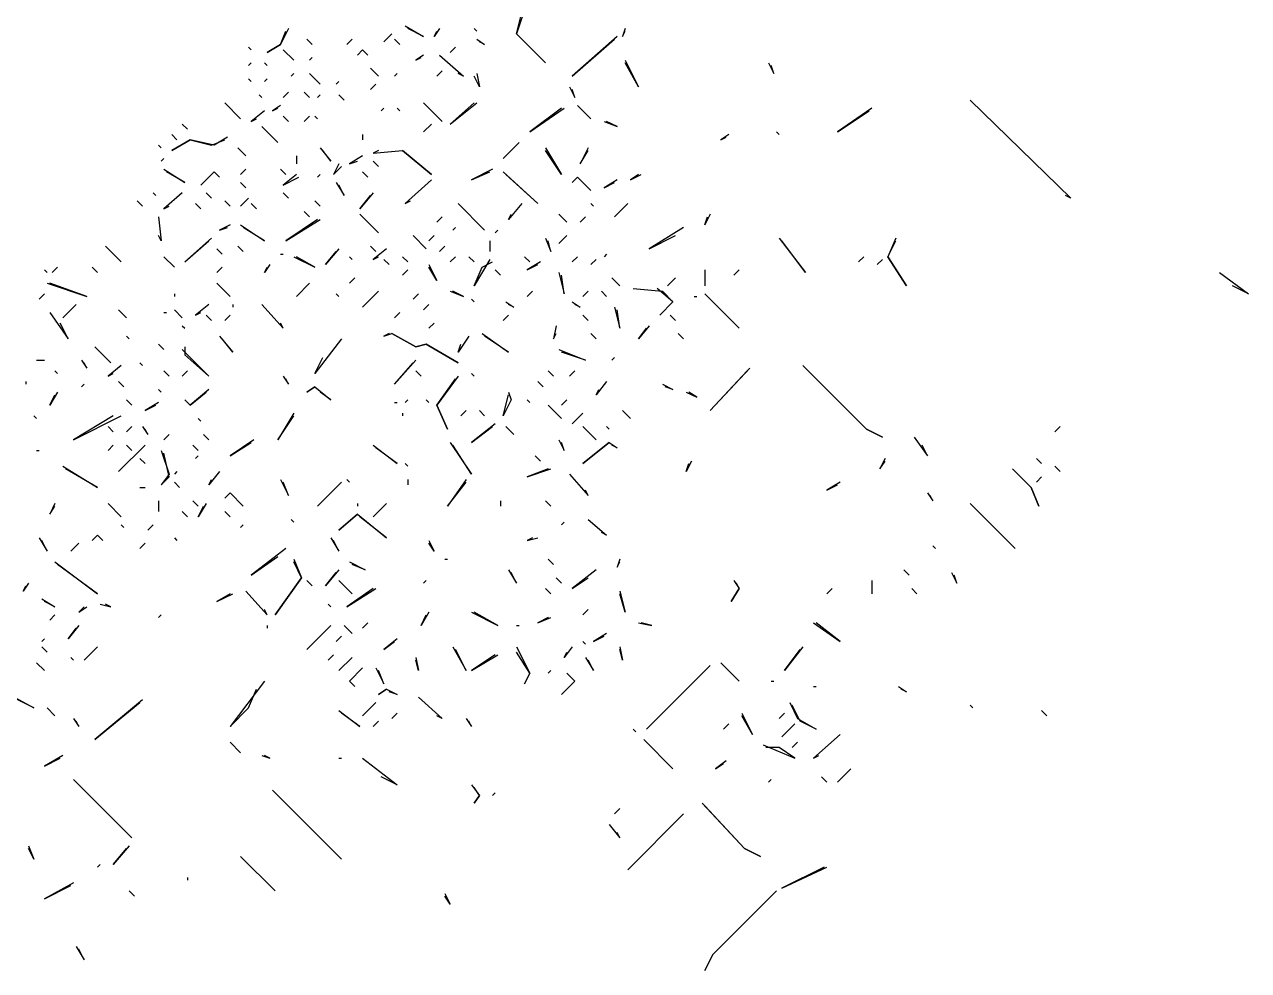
# Model space of a CAD drawing. Extents: x 1 to 2775, y -31 to 2075.
# Drawn here: x 2520.8 to 2597.7, y 1403.8 to 1463.2 of the extents above; entities that cross this region are included whole.
import ezdxf

# ---------------------------------------------------------------- set-up
doc = ezdxf.new("R2010")
doc.units = 0
doc.layers.add('LINEWORK', color=4, linetype='CONTINUOUS')

msp = doc.modelspace()

# ---------------------------------------------------------------- linework, layer by layer
at = {"layer": 'LINEWORK'}
for points in [[(2552.1667, 1464.1667), (2551.6667, 1462.6667), (2553.5, 1460.8333), (2551.6667, 1462.6667), (2552, 1464)], [(2537.3333, 1463), (2536.8333, 1462), (2536, 1461.5), (2536.8333, 1462), (2537.1667, 1462.8333)], [(2544.6667, 1463.1667), (2545.8333, 1462.5), (2544.8333, 1463)], [(2546.8333, 1463), (2546.5, 1462.5), (2546.6667, 1462.8333)], [(2549, 1463), (2549.1667, 1462.8333)], [(2558.5, 1463), (2558.3333, 1462.5), (2558.5, 1462.8333)], [(2538.5, 1462.3333), (2538.8333, 1462)], [(2541.3333, 1462.3333), (2541, 1462)], [(2543.8333, 1462.6667), (2543.3333, 1462.1667)], [(2544, 1462.3333), (2544.3333, 1462)], [(2549.1667, 1462.3333), (2549.6667, 1462), (2549.3333, 1462.1667)], [(2558, 1462.5), (2555.1667, 1460), (2557.8333, 1462.3333)], [(2534.8333, 1461.8333), (2535, 1461.6667)], [(2537, 1461.6667), (2537.6667, 1461)], [(2542, 1461.6667), (2541.6667, 1461.3333), (2542, 1461.6667), (2542.3333, 1461.3333)], [(2547.8333, 1461.8333), (2547.5, 1461.5)], [(2535, 1460.8333), (2534.8333, 1460.6667)], [(2535.8333, 1460.8333), (2536, 1460.6667)], [(2538.8333, 1461.1667), (2538.6667, 1461)], [(2545.8333, 1461.3333), (2545.3333, 1461), (2545.6667, 1461.1667)], [(2546.8333, 1461.3333), (2548.3333, 1460), (2548, 1460.1667)], [(2558.5, 1461), (2559.3333, 1459.3333), (2558.5, 1460.8333)], [(2567.5, 1460.8333), (2567.8333, 1460.1667), (2567.6667, 1460.6667)], [(2537.6667, 1460.1667), (2537.5, 1460)], [(2538.6667, 1460.1667), (2539.3333, 1459.5)], [(2542.5, 1460.5), (2543, 1460)], [(2544.1667, 1460.1667), (2544, 1460)], [(2547, 1460.3333), (2546.6667, 1460)], [(2549.1667, 1460.1667), (2549.3333, 1459.3333), (2549, 1460)], [(2534.8333, 1459.8333), (2535, 1459.6667)], [(2536, 1459.8333), (2535.8333, 1459.6667)], [(2540.5, 1459.6667), (2540.3333, 1459.5)], [(2542.8333, 1459.5), (2542.5, 1459.1667)], [(2555, 1459.3333), (2555.3333, 1458.6667), (2555.1667, 1459.1667)], [(2535.5, 1458.8333), (2535.6667, 1458.6667)], [(2537.3333, 1459), (2537, 1458.6667)], [(2538.3333, 1459), (2538.6667, 1458.6667)], [(2539.3333, 1458.8333), (2539.1667, 1458.6667)], [(2540.5, 1458.8333), (2540.8333, 1458.5)], [(2580.1667, 1458.5), (2586.5, 1452.3333), (2586.1667, 1452.5)], [(2533.3333, 1458.3333), (2534.3333, 1457.3333)], [(2535.8333, 1457.8333), (2535, 1457.1667), (2535.3333, 1457.3333)], [(2536.8333, 1458.1667), (2536.3333, 1457.8333), (2536.6667, 1458)], [(2543.3333, 1458), (2543.1667, 1457.8333)], [(2544.1667, 1458), (2544.3333, 1457.8333)], [(2545.8333, 1458.3333), (2547, 1457.1667)], [(2549, 1458.3333), (2547.5, 1457), (2549.1667, 1458.3333)], [(2554.5, 1458), (2552.5, 1456.5), (2554.6667, 1458)], [(2555.5, 1458.1667), (2556.3333, 1457.3333)], [(2574, 1458), (2571.8333, 1456.5), (2573.8333, 1457.8333)], [(2530.6667, 1457), (2531, 1456.6667)], [(2535.6667, 1456.8333), (2536.6667, 1455.8333)], [(2537, 1457.5), (2537.3333, 1457.1667)], [(2538.6667, 1457.5), (2538.3333, 1457.1667)], [(2539, 1457.5), (2539.1667, 1457.3333)], [(2546.3333, 1457), (2545.8333, 1456.5)], [(2557.1667, 1457.1667), (2558, 1456.8333), (2557.3333, 1457.1667)], [(2530, 1456.3333), (2530.3333, 1456)], [(2533.5, 1456.1667), (2532.6667, 1455.6667), (2531.1667, 1456), (2530, 1455.3333), (2531.1667, 1456), (2532.5, 1455.6667), (2533.3333, 1456)], [(2542, 1456.3333), (2542, 1456)], [(2565, 1456.3333), (2564.5, 1456), (2564.8333, 1456.1667)], [(2568, 1456.5), (2568.1667, 1456.3333)], [(2529.1667, 1455.6667), (2529.3333, 1455.5)], [(2534.1667, 1455.5), (2534.6667, 1455)], [(2539.3333, 1455.5), (2540, 1454.6667), (2539.5, 1455.3333)], [(2543, 1455.3333), (2542.6667, 1455.1667), (2544.5, 1455.3333), (2546.3333, 1453.8333), (2544.5, 1455.3333)], [(2551.8333, 1455.8333), (2550.8333, 1454.8333)], [(2553.5, 1455.5), (2554.5, 1453.8333), (2553.5, 1455.3333)], [(2556.1667, 1455.5), (2555.6667, 1454.5), (2556.1667, 1455.3333)], [(2529.5, 1454.8333), (2529.3333, 1454.6667)], [(2537.8333, 1455), (2537.8333, 1454.5)], [(2540.5, 1454.5), (2540.1667, 1453.8333), (2540.6667, 1454.3333)], [(2542, 1455), (2541.1667, 1454.5), (2541.6667, 1454.6667)], [(2542.6667, 1454.6667), (2543, 1454.3333)], [(2529.5, 1454.1667), (2530.8333, 1453.3333), (2529.6667, 1454)], [(2532.6667, 1454), (2531.8333, 1453.1667), (2532.6667, 1454), (2533, 1453.6667)], [(2534.6667, 1454.1667), (2534.3333, 1453.8333)], [(2536.8333, 1454.1667), (2537.1667, 1453.8333)], [(2537.8333, 1453.8333), (2537, 1453.1667), (2538, 1453.6667)], [(2539.3333, 1453.8333), (2539.1667, 1453.6667)], [(2542, 1454), (2542.3333, 1453.6667)], [(2550.1667, 1454.1667), (2548.8333, 1453.5), (2550, 1454)], [(2550.8333, 1454), (2553, 1452), (2551, 1453.8333)], [(2559.3333, 1453.8333), (2558.8333, 1453.5), (2559.5, 1453.8333)], [(2534.3333, 1453.3333), (2534.6667, 1453)], [(2540.3333, 1453.3333), (2540.8333, 1452.5), (2540.5, 1453.1667)], [(2546.3333, 1453.5), (2544.6667, 1452), (2545, 1452.1667)], [(2555.5, 1453.6667), (2555.1667, 1453.3333), (2555.5, 1453.6667), (2556.3333, 1452.8333)], [(2558, 1453.5), (2557.1667, 1453), (2557.8333, 1453.3333)], [(2528.8333, 1452.6667), (2529, 1452.5)], [(2530.6667, 1452.6667), (2529.5, 1451.6667), (2529.8333, 1451.8333)], [(2532.1667, 1452.6667), (2532.5, 1452.3333)], [(2534.8333, 1452.3333), (2534.3333, 1451.8333)], [(2537, 1452.6667), (2537.3333, 1452.3333)], [(2542.6667, 1452.6667), (2541.8333, 1451.6667), (2542.5, 1452.5)], [(2527.8333, 1452.1667), (2528.1667, 1451.8333)], [(2531.5, 1452), (2531.8333, 1451.6667)], [(2533.3333, 1452.1667), (2533.6667, 1451.8333)], [(2535, 1452), (2535.3333, 1451.6667)], [(2538.3333, 1451.5), (2538.6667, 1451.1667)], [(2539, 1452.1667), (2539.3333, 1451.8333)], [(2548, 1452), (2549.6667, 1450.3333)], [(2552, 1452), (2551.1667, 1451), (2551.3333, 1451.3333)], [(2556.3333, 1452), (2556.5, 1451.8333)], [(2558.6667, 1452), (2557.8333, 1451.1667)], [(2529.1667, 1451.1667), (2529.3333, 1449.6667), (2529.1667, 1450)], [(2533.6667, 1450.6667), (2533, 1450.3333), (2533.5, 1450.5)], [(2534.3333, 1450.6667), (2535.8333, 1449.6667), (2534.5, 1450.5)], [(2539.1667, 1451), (2537.1667, 1449.6667), (2539.3333, 1451)], [(2541.8333, 1451.3333), (2543, 1450.1667)], [(2547, 1451.1667), (2546.6667, 1450.8333)], [(2554.3333, 1451.3333), (2554.8333, 1450.8333)], [(2556, 1451.1667), (2555.6667, 1450.8333)], [(2563.8333, 1451.3333), (2563.5, 1450.6667), (2563.6667, 1451.1667)], [(2545.1667, 1450), (2546, 1449.1667)], [(2546.5, 1450), (2546.1667, 1449.6667)], [(2547.8333, 1450.5), (2547.6667, 1450.3333)], [(2550.5, 1450.3333), (2550.3333, 1450.1667)], [(2554.8333, 1450), (2554.3333, 1449.5)], [(2562.1667, 1450.5), (2560, 1449.1667), (2561.6667, 1450)], [(2525.8333, 1449.3333), (2526.8333, 1448.3333)], [(2532.5, 1449.8333), (2530.8333, 1448.3333), (2532.3333, 1449.6667)], [(2532.8333, 1449.1667), (2533.1667, 1448.8333)], [(2534.1667, 1449.3333), (2534.5, 1449)], [(2540.5, 1449.1667), (2539.6667, 1448.1667), (2540.3333, 1449)], [(2542.5, 1449.3333), (2542.8333, 1449)], [(2543.5, 1449.1667), (2542.6667, 1448.5), (2543, 1448.6667)], [(2547.1667, 1449.3333), (2546.8333, 1449)], [(2550, 1449.6667), (2550, 1449)], [(2553.5, 1449.8333), (2553.8333, 1449), (2553.6667, 1449.6667)], [(2568.1667, 1449.8333), (2569.8333, 1447.6667), (2568.3333, 1449.6667)], [(2575.5, 1449.8333), (2575, 1448.6667), (2576.1667, 1446.8333), (2575, 1448.6667), (2575.5, 1449.6667)], [(2529.5, 1448.6667), (2530.1667, 1448)], [(2536.8333, 1448.8333), (2537, 1448.8333)], [(2537.6667, 1448.6667), (2539, 1448), (2537.8333, 1448.6667)], [(2541.1667, 1448.6667), (2541.3333, 1448.5)], [(2543.3333, 1448.5), (2543.6667, 1448.1667)], [(2544.5, 1448.6667), (2544.8333, 1448.3333)], [(2547.8333, 1448.6667), (2547.5, 1448.3333)], [(2548.6667, 1448.6667), (2549, 1448.3333)], [(2550, 1448.5), (2549, 1446.8333), (2549.5, 1448), (2550.1667, 1448.3333)], [(2552.1667, 1448.6667), (2552.5, 1448.3333)], [(2555.5, 1448.6667), (2555.1667, 1448.3333)], [(2556.6667, 1448.5), (2556.3333, 1448.1667)], [(2557.3333, 1448.8333), (2557.1667, 1448.6667)], [(2573.5, 1448.6667), (2573.1667, 1448.3333)], [(2574.6667, 1448.5), (2574.3333, 1448.1667)], [(2522, 1447.8333), (2522.1667, 1447.6667)], [(2522.8333, 1448), (2522.5, 1447.6667)], [(2525, 1448), (2525.3333, 1447.6667)], [(2533.1667, 1448), (2532.8333, 1447.6667)], [(2536.1667, 1448.1667), (2535.8333, 1447.6667), (2536, 1448)], [(2544.8333, 1447.8333), (2544.5, 1447.5)], [(2546.1667, 1448.1667), (2546.6667, 1447.1667), (2546.1667, 1448)], [(2550.3333, 1447.8333), (2550.6667, 1447.5)], [(2553.1667, 1448.3333), (2552.3333, 1447.8333), (2553, 1448.1667)], [(2554.3333, 1447.6667), (2554.6667, 1446.3333), (2554.5, 1447.5)], [(2563.5, 1447.8333), (2563.5, 1446.8333)], [(2565.6667, 1447.8333), (2565.3333, 1447.5)], [(2595.8333, 1447.6667), (2597.6667, 1446.3333), (2596.6667, 1446.8333)], [(2522.1667, 1447), (2524.6667, 1446.1667), (2522.3333, 1447)], [(2532.8333, 1447), (2533.6667, 1446.1667)], [(2538.6667, 1447), (2537.8333, 1446.1667)], [(2541.5, 1447.3333), (2541.1667, 1447)], [(2557.6667, 1447.3333), (2558.1667, 1446.8333)], [(2561.6667, 1447.3333), (2561.1667, 1446.8333)], [(2522, 1446.3333), (2521.6667, 1446)], [(2530.1667, 1446.3333), (2530.1667, 1446.1667)], [(2540.3333, 1446.3333), (2540.5, 1446.1667)], [(2543, 1446.5), (2542, 1445.5)], [(2545.5, 1446.3333), (2545.1667, 1446)], [(2547.5, 1446.5), (2548.3333, 1446.1667), (2547.6667, 1446.5)], [(2552.6667, 1446.5), (2552.3333, 1446.1667)], [(2556.1667, 1446.5), (2555.8333, 1446.1667)], [(2557, 1446.5), (2557.3333, 1446.1667)], [(2559, 1446.6667), (2560.8333, 1446.5), (2561.5, 1445.8333), (2560.6667, 1445), (2561.5, 1445.8333), (2560.5, 1446.6667)], [(2562.8333, 1446.1667), (2563, 1446.1667)], [(2563.5, 1446.3333), (2565.6667, 1444.1667)], [(2524, 1445.6667), (2523.1667, 1444.8333)], [(2526.6667, 1445.3333), (2527.1667, 1444.8333)], [(2530.1667, 1445.3333), (2530.6667, 1444.8333)], [(2532.3333, 1445.6667), (2531.5, 1445), (2531.8333, 1445.1667)], [(2533.8333, 1445.6667), (2533.8333, 1445.5)], [(2535.6667, 1445.6667), (2537, 1444.1667), (2536.8333, 1444.5)], [(2546.1667, 1445.6667), (2545.8333, 1445.3333)], [(2548.8333, 1446), (2549, 1445.8333)], [(2551, 1445.8333), (2551.5, 1445.5), (2551.1667, 1445.6667)], [(2555.1667, 1445.8333), (2555.6667, 1445.5), (2555.3333, 1445.6667)], [(2557.8333, 1445.5), (2558.1667, 1444.1667), (2558, 1445.3333)], [(2522.3333, 1445.1667), (2523.5, 1443.5), (2523, 1444.5)], [(2529.5, 1445.1667), (2529.6667, 1445.1667)], [(2532.1667, 1445), (2532.5, 1444.6667)], [(2533.6667, 1445), (2533.3333, 1444.6667)], [(2544.3333, 1445.1667), (2544, 1444.8333)], [(2546.5, 1444.5), (2546.1667, 1444.1667)], [(2551.1667, 1445), (2550.8333, 1444.6667)], [(2555.8333, 1445), (2556.1667, 1444.6667)], [(2561.3333, 1445), (2561.6667, 1444.6667)], [(2530.6667, 1444.3333), (2530.8333, 1444.1667)], [(2543.6667, 1443.8333), (2543.3333, 1443.6667), (2543.8333, 1443.8333), (2545.3333, 1443), (2546, 1443.1667), (2548, 1442), (2546, 1443.1667), (2545.3333, 1443), (2543.8333, 1443.8333)], [(2549.5, 1443.8333), (2551.1667, 1442.6667), (2549.6667, 1443.6667)], [(2554.1667, 1444.3333), (2554, 1443.5), (2554.1667, 1443.8333)], [(2556.3333, 1443.8333), (2556.6667, 1443.5)], [(2560, 1444.3333), (2559.3333, 1443.5), (2559.8333, 1444.1667)], [(2561.8333, 1443.8333), (2562.1667, 1443.5)], [(2525.1667, 1443), (2526.1667, 1442)], [(2527.1667, 1443.6667), (2527.3333, 1443.5)], [(2529.1667, 1443.1667), (2529.5, 1442.8333)], [(2530.8333, 1443), (2530.8333, 1442.5), (2532.3333, 1441.1667), (2530.6667, 1442.8333)], [(2533, 1443.6667), (2533.8333, 1442.6667), (2533.1667, 1443.5)], [(2540.6667, 1443.5), (2539, 1441.3333), (2539.5, 1442.3333)], [(2548.6667, 1443.6667), (2548, 1442.6667), (2548.1667, 1443.1667)], [(2554.3333, 1442.8333), (2556, 1442.1667), (2554.5, 1442.6667)], [(2557.8333, 1442.3333), (2557.6667, 1442.1667)], [(2521.5, 1442.1667), (2522, 1442.1667)], [(2522.6667, 1441.5), (2522.8333, 1441.3333)], [(2524.3333, 1442.1667), (2524.6667, 1441.6667), (2524.5, 1442)], [(2526.8333, 1441.8333), (2526, 1441.1667), (2526.3333, 1441.3333)], [(2528, 1442), (2528.1667, 1441.8333)], [(2529.5, 1441.5), (2529.8333, 1441.1667)], [(2531, 1441.5), (2530.6667, 1441.1667)], [(2545.3333, 1442.1667), (2544, 1440.6667), (2545.1667, 1442)], [(2545.3333, 1441.5), (2545.6667, 1441.1667)], [(2553.6667, 1441.5), (2554, 1441.1667)], [(2555.3333, 1441.5), (2555, 1441.1667)], [(2566.3333, 1441.6667), (2563.8333, 1439), (2566.1667, 1441.5)], [(2569.6667, 1441.8333), (2573.6667, 1437.8333), (2574.6667, 1437.3333), (2573.6667, 1437.8333)], [(2520.8333, 1440.8333), (2520.8333, 1440.6667)], [(2524.5, 1440.6667), (2524.3333, 1440.5)], [(2526.6667, 1440.8333), (2527, 1440.5)], [(2537, 1441.1667), (2537.3333, 1440.6667), (2537.1667, 1441)], [(2548, 1441.1667), (2546.6667, 1439.3333), (2547.3333, 1437.8333), (2546.6667, 1439.3333), (2547.8333, 1441)], [(2548.8333, 1441.3333), (2549, 1441.1667)], [(2553, 1440.8333), (2553.3333, 1440.5)], [(2557.3333, 1440.8333), (2556.6667, 1440), (2556.8333, 1440.3333)], [(2560.8333, 1440.6667), (2561.5, 1440.3333), (2561, 1440.5)], [(2522.8333, 1440.1667), (2522.3333, 1439.3333), (2522.6667, 1440)], [(2529.1667, 1440.3333), (2529.3333, 1440.1667)], [(2532.3333, 1440.3333), (2531.1667, 1439.3333), (2530.8333, 1439.6667), (2531.1667, 1439.3333), (2532.1667, 1440.1667)], [(2539, 1440.5), (2538.5, 1440.1667), (2539, 1440.5), (2540, 1439.6667), (2539.3333, 1440.1667)], [(2551.1667, 1440.1667), (2551.3333, 1439.6667), (2550.8333, 1438.6667), (2551.1667, 1440)], [(2562.3333, 1440.1667), (2563, 1439.8333), (2562.5, 1440.1667)], [(2527.1667, 1439.6667), (2527.5, 1439.3333)], [(2529.1667, 1439.5), (2528.3333, 1439), (2529, 1439.3333)], [(2544, 1439.5), (2544.1667, 1439.5)], [(2544.8333, 1439.6667), (2544.6667, 1439.5)], [(2546, 1439.6667), (2546.1667, 1439.5)], [(2552.3333, 1439.6667), (2552.5, 1439.5)], [(2553.6667, 1439.3333), (2554.5, 1438.5), (2553.8333, 1439.1667)], [(2554.8333, 1439.6667), (2554.5, 1439.3333)], [(2521.3333, 1438.6667), (2521.5, 1438.5)], [(2526.3333, 1438.6667), (2523.8333, 1437.1667), (2526.8333, 1438.6667)], [(2531.6667, 1438.5), (2531.8333, 1438.3333)], [(2537.6667, 1438.8333), (2536.6667, 1437.1667), (2537.6667, 1438.6667)], [(2544.5, 1438.8333), (2544.5, 1438.6667)], [(2548.5, 1439), (2548.1667, 1438.6667)], [(2549.3333, 1439), (2549.6667, 1438.6667)], [(2555.8333, 1438.8333), (2555.1667, 1438.1667), (2555.6667, 1438.6667)], [(2558.3333, 1439), (2558.8333, 1438.5)], [(2526, 1438), (2526.3333, 1437.6667)], [(2527.5, 1438), (2527.1667, 1437.6667)], [(2528.1667, 1438), (2528.5, 1437.5), (2528.3333, 1437.8333)], [(2550.3333, 1438.1667), (2548.8333, 1437), (2550.1667, 1438)], [(2551, 1438), (2551.5, 1437.5)], [(2555.8333, 1438), (2556.6667, 1437.1667)], [(2557.3333, 1438), (2557.5, 1437.8333)], [(2585.8333, 1438), (2585.5, 1437.6667)], [(2526.3333, 1436.8333), (2526, 1436.5)], [(2528.3333, 1436.8333), (2526.6667, 1435.1667)], [(2527.1667, 1436.8333), (2527.5, 1436.5)], [(2529.8333, 1437.5), (2529.5, 1437.1667)], [(2531.3333, 1436.8333), (2531.6667, 1436.5)], [(2532, 1437.5), (2532.3333, 1437.1667)], [(2535.1667, 1437.1667), (2533.6667, 1436.1667), (2535, 1437)], [(2542.6667, 1436.8333), (2544.1667, 1435.6667), (2542.8333, 1436.6667)], [(2547.5, 1437), (2548.8333, 1435), (2547.6667, 1436.8333)], [(2554.3333, 1437.1667), (2554.6667, 1436.5), (2554.5, 1437)], [(2557.5, 1437), (2555.8333, 1435.6667), (2557.5, 1437), (2558, 1436.6667), (2557.6667, 1436.8333)], [(2576.6667, 1437.3333), (2577.5, 1436.1667), (2577.1667, 1436.8333)], [(2521.5, 1436.5), (2521.6667, 1436.5)], [(2529.3333, 1436.5), (2529.8333, 1435), (2529.3333, 1434.3333), (2529.8333, 1434.8333), (2529.5, 1436.3333)], [(2531.6667, 1436.1667), (2531.5, 1436)], [(2552.8333, 1436.1667), (2553.1667, 1435.8333)], [(2523.1667, 1435.5), (2525.3333, 1434.1667), (2523.3333, 1435.3333)], [(2528, 1436), (2528.3333, 1435.6667)], [(2544.6667, 1435.6667), (2544.8333, 1435.5)], [(2553.6667, 1435.3333), (2552.3333, 1434.8333), (2553.8333, 1435.3333)], [(2562.6667, 1435.8333), (2562.3333, 1435.1667), (2562.5, 1435.6667)], [(2574.8333, 1436), (2574.5, 1435.3333), (2574.8333, 1435.8333)], [(2582.8333, 1435.3333), (2584, 1434.1667), (2584.5, 1433), (2584, 1434.1667)], [(2584.3333, 1436), (2584.6667, 1435.6667)], [(2585.5, 1435.5), (2585.8333, 1435.1667)], [(2530.3333, 1435.1667), (2530.1667, 1435)], [(2530.1667, 1434.5), (2530.5, 1434.1667)], [(2533, 1435.1667), (2532.3333, 1434.3333), (2532.5, 1434.6667)], [(2536.8333, 1434.6667), (2537.3333, 1433.6667), (2537, 1434.5)], [(2540.6667, 1434.5), (2539.1667, 1433)], [(2541, 1434.6667), (2541.1667, 1434.5)], [(2544.8333, 1434.6667), (2544.8333, 1434.3333)], [(2548.5, 1434.6667), (2547.3333, 1433), (2548.5, 1434.5)], [(2555, 1435), (2556.1667, 1433.6667), (2556, 1434)], [(2572, 1434.5), (2571.1667, 1434), (2571.8333, 1434.3333)], [(2584.6667, 1434.8333), (2584.3333, 1434.5)], [(2528, 1434.1667), (2528.3333, 1434.1667)], [(2533.6667, 1433.8333), (2533.3333, 1433.5), (2533.6667, 1433.8333), (2534.5, 1433)], [(2577.5, 1433.8333), (2577.8333, 1433.3333), (2577.6667, 1433.6667)], [(2522.6667, 1433.1667), (2522.3333, 1432.5), (2522.6667, 1433)], [(2526, 1433.1667), (2526.8333, 1432.3333)], [(2529.1667, 1433.3333), (2529.1667, 1432.6667)], [(2531.3333, 1433.3333), (2531.6667, 1433)], [(2532.1667, 1433.1667), (2531.6667, 1432.3333), (2532, 1433)], [(2541.6667, 1433.1667), (2541.6667, 1433)], [(2543.5, 1433.1667), (2542.6667, 1432.3333)], [(2550.6667, 1433.3333), (2550.6667, 1433)], [(2553.5, 1433.3333), (2553.8333, 1433)], [(2580.1667, 1433.1667), (2583, 1430.3333)], [(2530.6667, 1432.6667), (2531, 1432.3333)], [(2533.3333, 1432.6667), (2533.6667, 1432.3333)], [(2541.6667, 1432.5), (2540.5, 1431.5), (2541.6667, 1432.5), (2543.5, 1431), (2541.8333, 1432.3333)], [(2526.8333, 1431.8333), (2527, 1431.6667)], [(2528.8333, 1431.8333), (2528.5, 1431.5)], [(2534.5, 1431.8333), (2534.3333, 1431.6667)], [(2537.5, 1432.1667), (2537.6667, 1432)], [(2554.6667, 1432), (2554.5, 1431.8333)], [(2556.1667, 1432.1667), (2557.3333, 1431.1667), (2557, 1431.3333)], [(2521.6667, 1431), (2522.1667, 1430.1667), (2521.8333, 1430.8333)], [(2524.1667, 1430.6667), (2523.6667, 1430.1667)], [(2525.3333, 1431.1667), (2525, 1430.8333), (2525.3333, 1431.1667), (2525.6667, 1430.8333)], [(2528.3333, 1430.6667), (2528, 1430.3333)], [(2530.1667, 1431), (2530.3333, 1430.8333)], [(2540, 1431), (2540.5, 1430.1667), (2540.1667, 1430.8333)], [(2546.1667, 1430.8333), (2546.5, 1430.1667), (2546.1667, 1430.6667)], [(2552.6667, 1431), (2552.3333, 1430.8333), (2553, 1431)], [(2537.1667, 1430.3333), (2535, 1428.6667), (2536.6667, 1429.8333)], [(2577.8333, 1430.5), (2578, 1430.3333)], [(2522.6667, 1429.5), (2525.3333, 1427.5), (2522.8333, 1429.3333)], [(2537.6667, 1429.6667), (2538.1667, 1428.5), (2536.5, 1426.1667), (2538.1667, 1428.5), (2537.6667, 1429.5)], [(2541.1667, 1429.5), (2542.1667, 1429), (2541.3333, 1429.3333)], [(2547.1667, 1429.6667), (2547.3333, 1429.6667)], [(2553.6667, 1429.6667), (2554, 1429.3333)], [(2558.1667, 1429.6667), (2558, 1429.1667), (2558.1667, 1429.5)], [(2540.5, 1429), (2539.6667, 1428), (2540.3333, 1428.8333)], [(2551.1667, 1429), (2551.6667, 1428.1667), (2551.3333, 1428.8333)], [(2554.1667, 1428.5), (2554.5, 1428.1667)], [(2556.6667, 1429), (2555.1667, 1427.8333), (2556.1667, 1428.5)], [(2576, 1429), (2576.3333, 1428.6667)], [(2579, 1428.8333), (2579.3333, 1428.1667), (2579.1667, 1428.6667)], [(2521, 1428.1667), (2520.6667, 1427.6667), (2520.8333, 1428)], [(2534.6667, 1427.6667), (2536, 1426.1667), (2535.8333, 1426.5)], [(2538.5, 1428.3333), (2538.8333, 1428)], [(2540.5, 1428.3333), (2541.3333, 1427.5)], [(2542.6667, 1427.8333), (2541, 1426.6667), (2542.8333, 1427.8333)], [(2546, 1428.3333), (2545.8333, 1428.1667)], [(2553.5, 1427.8333), (2553.8333, 1427.5)], [(2558.1667, 1427.6667), (2558.5, 1426.3333), (2558.1667, 1427.5)], [(2565.3333, 1428.3333), (2565.6667, 1427.8333), (2565.1667, 1427), (2565.6667, 1427.8333), (2565.5, 1428.1667)], [(2571.5, 1427.8333), (2571.1667, 1427.5)], [(2574, 1428.3333), (2574, 1427.5)], [(2576.5, 1427.8333), (2576.8333, 1427.5)], [(2521.8333, 1427.1667), (2522.6667, 1426.6667), (2522, 1427)], [(2525.5, 1426.8333), (2526.1667, 1426.6667), (2525.8333, 1426.8333)], [(2533.6667, 1427.5), (2532.8333, 1427), (2533.8333, 1427.5)], [(2539.8333, 1426.8333), (2540, 1426.6667)], [(2522.6667, 1426.1667), (2522.3333, 1425.8333)], [(2524.5, 1426.6667), (2524.1667, 1426.3333), (2524.6667, 1426.6667)], [(2529.3333, 1426.1667), (2529.1667, 1426)], [(2546.1667, 1426.3333), (2545.6667, 1425.5), (2546, 1426.1667)], [(2548.8333, 1426.3333), (2550.5, 1425.5), (2549, 1426.3333)], [(2556.1667, 1426.5), (2555.8333, 1426.1667)], [(2524.1667, 1425.5), (2523.5, 1424.6667), (2524, 1425.3333)], [(2536, 1425.5), (2536, 1425.3333)], [(2540, 1425.5), (2538.5, 1424)], [(2540.8333, 1425.5), (2541.3333, 1425)], [(2542.3333, 1425.6667), (2542, 1425.3333)], [(2551.6667, 1425.5), (2551.8333, 1425.5)], [(2553.6667, 1426), (2553, 1425.6667), (2553.8333, 1426)], [(2559.3333, 1425.6667), (2560.1667, 1425.5), (2559.5, 1425.6667)], [(2570.3333, 1425.6667), (2572, 1424.5), (2570.5, 1425.6667)], [(2522, 1424.6667), (2521.8333, 1424.5)], [(2540.6667, 1424.8333), (2540.3333, 1424.5)], [(2544.1667, 1424.6667), (2543.3333, 1424), (2544, 1424.5)], [(2555.8333, 1424.5), (2556, 1424.3333)], [(2557.3333, 1425), (2556.5, 1424.5), (2557.1667, 1424.8333)], [(2521.8333, 1424.1667), (2522.1667, 1423.8333)], [(2525.3333, 1424.1667), (2524.5, 1423.3333)], [(2547.6667, 1424.1667), (2548.5, 1422.6667), (2547.8333, 1424)], [(2551.6667, 1424.1667), (2552.5, 1422.5), (2552.1667, 1421.8333), (2552.5, 1422.5), (2551.6667, 1423.8333)], [(2555.1667, 1424.1667), (2554.6667, 1423.5), (2554.8333, 1423.8333)], [(2558.1667, 1424.1667), (2558.3333, 1423.3333), (2558.1667, 1424)], [(2569.6667, 1424.1667), (2568.5, 1422.6667), (2569.5, 1424)], [(2521.5, 1423.1667), (2522, 1422.6667)], [(2523.6667, 1423.5), (2523.8333, 1423.3333)], [(2540.1667, 1423.6667), (2539.8333, 1423.3333)], [(2541.3333, 1423.5), (2540.5, 1422.6667)], [(2545.3333, 1423.5), (2545.5, 1422.6667), (2545.3333, 1423.3333)], [(2550.3333, 1423.6667), (2548.8333, 1422.6667), (2550.5, 1423.6667)], [(2556, 1423.5), (2556.5, 1422.6667), (2556.1667, 1423.3333)], [(2563.8333, 1423), (2559.8333, 1419)], [(2564.5, 1423.1667), (2565.6667, 1422)], [(2542, 1422.8333), (2541.1667, 1422), (2541.5, 1421.6667), (2541.1667, 1422)], [(2542.8333, 1422.8333), (2543.3333, 1421.8333), (2543, 1422.6667)], [(2553.8333, 1422.6667), (2553.6667, 1422.5)], [(2554.8333, 1422.5), (2555.3333, 1422), (2554.5, 1421.1667), (2555.3333, 1422)], [(2535.8333, 1422), (2533.6667, 1419.1667), (2534.8333, 1420.3333), (2535.3333, 1421.5)], [(2543.5, 1421.5), (2543, 1421.1667), (2543.5, 1421.5), (2544.1667, 1421.1667), (2543.6667, 1421.3333)], [(2567.6667, 1422), (2567.8333, 1422)], [(2570.3333, 1421.6667), (2570.5, 1421.6667)], [(2575.6667, 1421.6667), (2576.1667, 1421.3333), (2575.8333, 1421.5)], [(2519.5, 1421.3333), (2521.3333, 1420.3333), (2519.6667, 1421.1667)], [(2528.1667, 1420.8333), (2525.1667, 1418.3333), (2528, 1420.6667)], [(2542.8333, 1420.6667), (2542, 1419.8333)], [(2545.5, 1421), (2547, 1419.6667), (2546.6667, 1419.8333)], [(2568.8333, 1420.6667), (2569.3333, 1419.6667), (2570.5, 1419), (2569.5, 1419.5), (2569, 1420.5)], [(2522.1667, 1420.3333), (2522.6667, 1419.8333)], [(2540.5, 1420.1667), (2541.8333, 1419.1667), (2540.6667, 1420)], [(2544.1667, 1420), (2543.8333, 1419.6667)], [(2565.8333, 1420), (2566.5, 1418.6667), (2565.8333, 1419.8333)], [(2568.5, 1420), (2568.1667, 1419.6667)], [(2580.1667, 1420.5), (2580.3333, 1420.3333)], [(2584.6667, 1420.1667), (2585, 1419.8333)], [(2523.8333, 1419.6667), (2524.1667, 1419.1667), (2524, 1419.5)], [(2543, 1419.5), (2542.6667, 1419.1667)], [(2548.5, 1419.6667), (2548.8333, 1419.1667), (2548.6667, 1419.5)], [(2565, 1419.3333), (2564.6667, 1419)], [(2569.1667, 1419.3333), (2568.3333, 1418.5)], [(2559, 1419), (2559.1667, 1418.8333)], [(2572, 1418.6667), (2570.3333, 1417.1667), (2570.6667, 1417.3333)], [(2533.6667, 1418.1667), (2534.3333, 1417.5)], [(2559.6667, 1418.3333), (2561.5, 1416.5)], [(2567.1667, 1418), (2569.1667, 1417.1667), (2568.1667, 1417.8333), (2567.3333, 1417.8333)], [(2569.3333, 1418.1667), (2569, 1417.8333)], [(2523.1667, 1417.3333), (2522, 1416.6667), (2523, 1417.1667)], [(2535.6667, 1417.3333), (2536.1667, 1417.1667), (2535.8333, 1417.3333)], [(2540.5, 1417.1667), (2540.6667, 1417.1667)], [(2542, 1417.1667), (2544.1667, 1415.5), (2543.1667, 1416)], [(2564.8333, 1417), (2564.1667, 1416.5), (2564.6667, 1416.8333)], [(2572.6667, 1416.5), (2571.8333, 1415.6667)], [(2523.8333, 1415.8333), (2527.5, 1412.1667)], [(2548.8333, 1415.5), (2549.3333, 1414.8333), (2549, 1414.3333), (2549.3333, 1414.8333), (2549, 1415.3333)], [(2567.6667, 1415.8333), (2567.5, 1415.6667)], [(2570.8333, 1416), (2571.1667, 1415.6667)], [(2536.3333, 1415.1667), (2540.6667, 1410.8333)], [(2550.3333, 1415), (2550.1667, 1414.8333)], [(2558.1667, 1414), (2557.8333, 1413.6667)], [(2563.3333, 1414.3333), (2566, 1411.5), (2567, 1411), (2566, 1411.5), (2563.5, 1414.1667)], [(2557.5, 1413), (2558.1667, 1412.1667), (2558, 1412.5)], [(2562.1667, 1413.6667), (2558.6667, 1410.1667)], [(2521, 1411.6667), (2521.3333, 1410.8333), (2521, 1411.5)], [(2527.3333, 1411.6667), (2526.3333, 1410.5), (2527.1667, 1411.5)], [(2534.3333, 1411), (2536.5, 1408.8333)], [(2525.5, 1410.5), (2525.3333, 1410.3333)], [(2571, 1410.3333), (2568.3333, 1409), (2571.1667, 1410.3333)], [(2523.8333, 1409.3333), (2522, 1408.3333), (2523.6667, 1409.1667)], [(2531, 1409.6667), (2531, 1409.5)], [(2527.3333, 1408.8333), (2527.6667, 1408.5)], [(2547.1667, 1408.6667), (2547.5, 1408), (2547.1667, 1408.5)], [(2568, 1408.8333), (2564, 1404.8333), (2563.5, 1403.8333), (2564, 1404.8333)], [(2524, 1405.3333), (2524.5, 1404.5), (2524.1667, 1405.1667)]]:
    msp.add_lwpolyline(points, dxfattribs=at)

doc.saveas('drawing.dxf')
